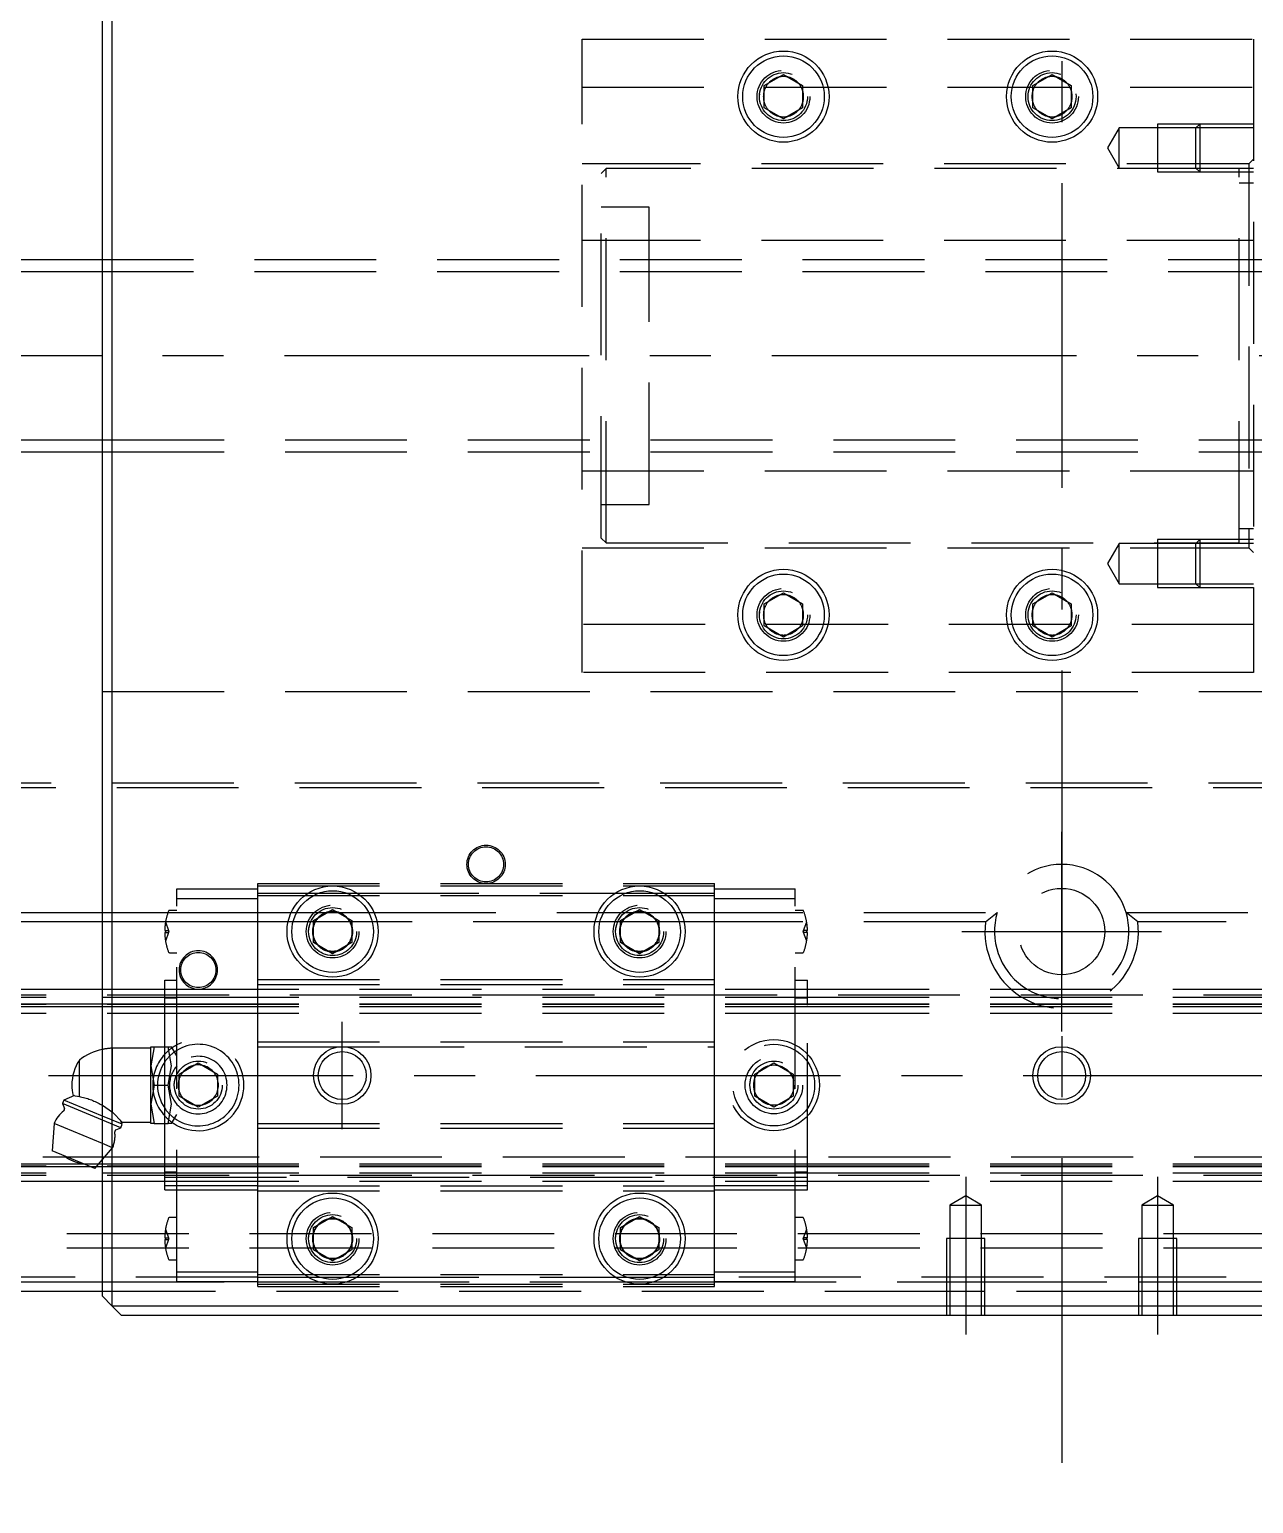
# Model space of a CAD drawing. Extents: x -8 to 924, y -350 to 120.
# Drawn here: x 182.4 to 310, y -119.6 to 34 of the extents above; entities that cross this region are included whole.
import ezdxf

# ---------------------------------------------------------------- set-up
doc = ezdxf.new("R2010")
doc.units = 0
doc.linetypes.add('CENTER', pattern=[50.8, 31.75, -6.35, 6.35, -6.35])
doc.linetypes.add('DASHED', pattern=[19.05, 12.7, -6.35])
doc.layers.get('0').update_dxf_attribs({"linetype": 'CONTINUOUS'})
doc.layers.add('CENTER', color=1, linetype='CENTER')

msp = doc.modelspace()

# ---------------------------------------------------------------- linework, layer by layer
at = {"color": 7, "linetype": 'CONTINUOUS'}
for p, q in [((191, 99), (191, -99)), ((190, -98), (190, 98)), ((259, 28.15), (261, 29.31)), ((261, 29.31), (263, 28.15)), ((287, 28.15), (289, 29.31)), ((289, 29.31), (291, 28.15)), ((259, 25.85), (259, 28.15)), ((263, 28.15), (263, 25.85)), ((287, 25.85), (287, 28.15)), ((291, 28.15), (291, 25.85)), ((261, 24.69), (259, 25.85)), ((263, 25.85), (261, 24.69)), ((289, 24.69), (287, 25.85)), ((291, 25.85), (289, 24.69)), ((190, 10), (28, 10)), ((28, -10), (190, -10)), ((259, -25.85), (261, -24.69)), ((259, -28.15), (259, -25.85)), ((261, -24.69), (263, -25.85)), ((263, -25.85), (263, -28.15)), ((287, -25.85), (289, -24.69)), ((287, -28.15), (287, -25.85)), ((289, -24.69), (291, -25.85)), ((291, -25.85), (291, -28.15)), ((261, -29.31), (259, -28.15)), ((263, -28.15), (261, -29.31)), ((289, -29.31), (287, -28.15)), ((291, -28.15), (289, -29.31)), ((176.71, -58), (190, -58)), ((212, -58.85), (214, -57.69)), ((214, -57.69), (216, -58.85)), ((244, -58.85), (246, -57.69)), ((246, -57.69), (248, -58.85)), ((190, -59), (177.94, -59)), ((212, -61.15), (212, -58.85)), ((216, -58.85), (216, -61.15)), ((244, -61.15), (244, -58.85)), ((248, -58.85), (248, -61.15)), ((214, -62.31), (212, -61.15)), ((216, -61.15), (214, -62.31)), ((246, -62.31), (244, -61.15)), ((248, -61.15), (246, -62.31)), ((0, -66), (190, -66)), ((0, -67.52), (190, -67.52)), ((0, -67.8), (190, -67.8)), ((187.6, -77.18), (187.6, -73.4)), ((185.98, -77.56), (185.83, -77.93)), ((185.83, -77.93), (186.04, -78.44)), ((190, -79.66), (185.83, -77.93)), ((187.1, -77.09), (185.98, -77.56)), ((190, -79.22), (185.98, -77.56)), ((186.94, -77.07), (187.6, -77.18)), ((187.6, -77.18), (187.73, -77.21)), ((187.73, -77.21), (187.87, -77.24)), ((187.87, -77.24), (188.02, -77.28)), ((188.02, -77.28), (188.16, -77.32)), ((188.16, -77.32), (188.31, -77.36)), ((188.31, -77.36), (188.47, -77.41)), ((188.47, -77.41), (188.59, -77.46)), ((188.59, -77.46), (188.73, -77.5)), ((188.73, -77.5), (188.86, -77.55)), ((188.86, -77.55), (188.99, -77.61)), ((188.99, -77.61), (189.12, -77.66)), ((189.12, -77.66), (189.26, -77.72)), ((189.26, -77.72), (189.39, -77.78)), ((189.39, -77.78), (189.52, -77.84)), ((189.52, -77.84), (189.65, -77.91)), ((189.65, -77.91), (189.78, -77.98)), ((189.78, -77.98), (189.91, -78.05)), ((189.91, -78.05), (190, -78.1)), ((184.97, -80), (184.77, -82.84)), ((190, -82.09), (184.97, -80)), ((189.2, -84.68), (184.77, -82.84)), ((0, -84.2), (188.05, -84.2)), ((189.2, -84.68), (190, -83.76)), ((189.62, -84.2), (190, -84.2)), ((0, -84.48), (188.73, -84.48)), ((0, -86), (190, -86)), ((189.37, -84.48), (190, -84.48)), ((212, -90.85), (214, -89.69)), ((214, -89.69), (216, -90.85)), ((244, -90.85), (246, -89.69)), ((246, -89.69), (248, -90.85)), ((212, -93.15), (212, -90.85)), ((216, -90.85), (216, -93.15)), ((244, -93.15), (244, -90.85)), ((248, -90.85), (248, -93.15)), ((214, -94.31), (212, -93.15)), ((216, -93.15), (214, -94.31)), ((246, -94.31), (244, -93.15)), ((248, -93.15), (246, -94.31)), ((1, -96.5), (190, -96.5)), ((190, -97.5), (2, -97.5)), ((191, -99), (190, -98)), ((192, -100), (191, -99)), ((191, -99), (389, -99)), ((388, -100), (192, -100))]:
    msp.add_line(p, q, dxfattribs=at)
at = {"color": 3, "linetype": 'DASHED'}
for p, q in [((240, 33), (310, 33)), ((240, -33), (240, 33)), ((310, 33), (310, -33)), ((240, 28), (310, 28)), ((258.5, 27), (258.52, 27.3)), ((291.48, 27.29), (291.5, 27)), ((296, 23.75), (294.79, 21.65)), ((300, 23.75), (296, 23.75)), ((296, 19.55), (296, 23.75)), ((304.4, 24.15), (300, 24.15)), ((300, 24.15), (300, 19.15)), ((304, 23.75), (300, 23.75)), ((304.4, 24.15), (304, 23.75)), ((310, 23.75), (304, 23.75)), ((310, 23.75), (304, 23.75)), ((304, 19.55), (304, 23.75)), ((310, 24.15), (304.4, 24.15)), ((310, 24.15), (304.4, 24.15)), ((304.4, 24.15), (304.4, 19.15)), ((294.79, 21.65), (296, 19.55)), ((309.5, 20), (240, 20)), ((310, 20.5), (309.5, 20)), ((309.5, 20), (309.5, -20)), ((242.5, 19.5), (242, 19)), ((242, -19), (242, 19)), ((308.5, 19.5), (242.5, 19.5)), ((242.5, -19.5), (242.5, 19.5)), ((296, 19.55), (300, 19.55)), ((300, 19.55), (304, 19.55)), ((300, 19.15), (304.4, 19.15)), ((304, 19.55), (310, 19.55)), ((304, 19.55), (304.4, 19.15)), ((304, 19.55), (310, 19.55)), ((304.4, 19.15), (310, 19.15)), ((304.4, 19.15), (310, 19.15)), ((308.5, -19.5), (308.5, 19.5)), ((310, 18), (308.5, 18)), ((247, 15.5), (242, 15.5)), ((247, -15.5), (247, 15.5)), ((309.5, 12), (240, 12)), ((310, 12), (309.5, 12)), ((390, 10), (190, 10)), ((390, 8.75), (190, 8.75)), ((190, -8.75), (390, -8.75)), ((190, -10), (390, -10)), ((240, -12), (309.5, -12)), ((309.5, -12), (310, -12)), ((242, -15.5), (247, -15.5)), ((308.5, -18), (310, -18)), ((242, -19), (242.5, -19.5)), ((242.5, -19.5), (308.5, -19.5)), ((296, -19.55), (294.79, -21.65)), ((300, -19.55), (296, -19.55)), ((296, -21.65), (296, -19.55)), ((304.4, -19.15), (300, -19.15)), ((300, -19.15), (300, -24.15)), ((304, -19.55), (300, -19.55)), ((304.4, -19.15), (304, -19.55)), ((310, -19.55), (304, -19.55)), ((310, -19.55), (304, -19.55)), ((304, -23.75), (304, -19.55)), ((310, -19.15), (304.4, -19.15)), ((310, -19.15), (304.4, -19.15)), ((304.4, -19.15), (304.4, -24.15)), ((240, -20), (309.5, -20)), ((309.5, -20), (310, -20.5)), ((294.79, -21.65), (296, -23.75)), ((296, -23.75), (296, -21.65)), ((296, -23.75), (300, -23.75)), ((300, -23.75), (304, -23.75)), ((300, -24.15), (304.4, -24.15)), ((304, -23.75), (310, -23.75)), ((304, -23.75), (304.4, -24.15)), ((304, -23.75), (310, -23.75)), ((304.4, -24.15), (310, -24.15)), ((304.4, -24.15), (310, -24.15)), ((258.5, -27), (258.52, -26.7)), ((286.5, -27), (286.51, -26.75)), ((310, -28), (240, -28)), ((310, -33), (240, -33)), ((190, -35), (390, -35)), ((0.5, -44.5), (579.5, -44.5)), ((1, -45), (579, -45)), ((206.2, -55), (253.8, -55)), ((206.2, -56), (206.2, -55)), ((206.2, -55.25), (253.8, -55.25)), ((253.8, -56), (253.8, -55)), ((197.77, -56.55), (197.77, -55.55)), ((197.77, -55.55), (206.2, -55.55)), ((197.77, -56.55), (206.2, -56.55)), ((197.77, -95.45), (197.77, -56.55)), ((206.2, -65), (206.2, -56)), ((206.2, -56), (211.44, -56)), ((206.2, -56.25), (253.8, -56.25)), ((211.44, -56), (212.56, -56)), ((212.56, -56), (215.44, -56)), ((215.44, -56), (216.56, -56)), ((216.56, -56), (243.44, -56)), ((243.44, -56), (244.56, -56)), ((244.56, -56), (247.44, -56)), ((247.44, -56), (248.56, -56)), ((248.56, -56), (253.8, -56)), ((253.8, -55.55), (262.23, -55.55)), ((253.8, -65), (253.8, -56)), ((253.8, -56.55), (262.23, -56.55)), ((262.23, -56.55), (262.23, -55.55)), ((262.23, -95.45), (262.23, -56.55)), ((190, -58), (196.84, -58)), ((196.84, -58), (197.77, -58)), ((197.77, -57.8), (196.99, -57.8)), ((197.77, -58), (209.69, -58)), ((209.69, -58), (210.25, -58)), ((210.25, -58), (212.11, -58)), ((212.11, -58), (212.5, -58)), ((212.5, -58), (213.36, -58)), ((213.36, -58), (213.46, -58)), ((213.46, -58), (213.5, -58)), ((213.5, -58), (214.5, -58)), ((214.5, -58), (214.54, -58)), ((214.54, -58), (214.64, -58)), ((214.64, -58), (215.5, -58)), ((215.5, -58), (215.89, -58)), ((215.89, -58), (217.75, -58)), ((217.75, -58), (218.31, -58)), ((218.31, -58), (241.69, -58)), ((241.69, -58), (242.25, -58)), ((242.25, -58), (244.11, -58)), ((244.11, -58), (244.5, -58)), ((244.5, -58), (245.36, -58)), ((245.36, -58), (245.46, -58)), ((245.46, -58), (245.5, -58)), ((245.5, -58), (246.5, -58)), ((246.5, -58), (246.54, -58)), ((246.54, -58), (246.64, -58)), ((246.64, -58), (247.5, -58)), ((247.5, -58), (247.89, -58)), ((247.89, -58), (249.75, -58)), ((249.75, -58), (250.31, -58)), ((250.31, -58), (283.29, -58)), ((263.01, -57.8), (262.23, -57.8)), ((282.06, -59), (283.29, -58)), ((296.71, -58), (326.2, -58)), ((297.94, -59), (296.71, -58)), ((196.58, -59), (190, -59)), ((196.5, -59.9), (196.58, -59.9)), ((196.58, -59), (196.9, -59.9)), ((197.77, -59), (196.58, -59)), ((196.58, -59.9), (196.9, -59.9)), ((196.58, -59.9), (196.58, -60.1)), ((196.9, -59.9), (196.94, -60)), ((209.36, -59), (197.77, -59)), ((209.87, -59), (209.36, -59)), ((211.44, -59), (209.87, -59)), ((211.71, -59), (211.44, -59)), ((211.5, -60), (211.53, -59.59)), ((212, -59), (211.71, -59)), ((212.15, -59), (212, -59)), ((212.2, -59), (212.15, -59)), ((215.8, -59), (212.2, -59)), ((215.85, -59), (215.8, -59)), ((216, -59), (215.85, -59)), ((216.29, -59), (216, -59)), ((216.56, -59), (216.29, -59)), ((218.13, -59), (216.56, -59)), ((218.64, -59), (218.13, -59)), ((241.36, -59), (218.64, -59)), ((241.87, -59), (241.36, -59)), ((243.44, -59), (241.87, -59)), ((243.71, -59), (243.44, -59)), ((243.5, -60), (243.53, -59.59)), ((244, -59), (243.71, -59)), ((244.15, -59), (244, -59)), ((244.2, -59), (244.15, -59)), ((247.8, -59), (244.2, -59)), ((247.85, -59), (247.8, -59)), ((248, -59), (247.85, -59)), ((248.29, -59), (248, -59)), ((248.56, -59), (248.29, -59)), ((250.13, -59), (248.56, -59)), ((250.64, -59), (250.13, -59)), ((282.06, -59), (250.64, -59)), ((263.1, -59.9), (263.06, -60)), ((263.1, -59.9), (263.42, -59)), ((263.42, -59.9), (263.1, -59.9)), ((263.42, -60.1), (263.42, -59.9)), ((263.42, -59.9), (263.5, -59.9)), ((326.2, -59), (297.94, -59)), ((196.58, -60.1), (196.5, -60.1)), ((196.9, -60.1), (196.58, -61)), ((196.58, -60.1), (196.9, -60.1)), ((196.9, -60.1), (196.94, -60)), ((263.1, -60.1), (263.06, -60)), ((263.42, -61), (263.1, -60.1)), ((263.42, -60.1), (263.1, -60.1)), ((263.5, -60.1), (263.42, -60.1)), ((196.99, -62.2), (197.77, -62.2)), ((262.23, -62.2), (263.01, -62.2)), ((190, -66), (196.5, -66)), ((196.5, -65.07), (197.77, -65.07)), ((196.5, -67.67), (196.5, -65.07)), ((196.5, -65.08), (197.77, -65.08)), ((196.5, -66), (197.77, -66)), ((197.77, -66), (263.5, -66)), ((206.2, -65), (253.8, -65)), ((206.2, -65.5), (206.2, -65)), ((206.2, -71.5), (206.2, -65.5)), ((206.2, -65.5), (253.8, -65.5)), ((253.8, -65.5), (253.8, -65)), ((253.8, -71.5), (253.8, -65.5)), ((262.23, -65.07), (263.5, -65.07)), ((262.23, -65.08), (263.5, -65.08)), ((263.5, -67.67), (263.5, -65.07)), ((263.5, -66), (316.5, -66)), ((0, -66.6), (580, -66.6)), ((0, -66.85), (190, -66.85)), ((0, -67.58), (196.5, -67.58)), ((190, -66.85), (196.5, -66.85)), ((190, -67.52), (196.5, -67.52)), ((196.5, -66.85), (197.77, -66.85)), ((196.5, -66.92), (197.77, -66.92)), ((196.5, -67.52), (197.77, -67.52)), ((196.5, -67.58), (197.77, -67.58)), ((197.77, -66.85), (263.5, -66.85)), ((197.77, -67.52), (263.5, -67.52)), ((197.77, -67.58), (263.5, -67.58)), ((262.23, -66.92), (263.5, -66.92)), ((263.5, -66.85), (316.5, -66.85)), ((263.5, -67.52), (316.5, -67.52)), ((263.5, -67.58), (316.5, -67.58)), ((0, -68.5), (196.5, -68.5)), ((190, -67.8), (196.5, -67.8)), ((196.5, -72), (196.5, -67.67)), ((196.5, -67.8), (197.77, -67.8)), ((196.5, -68.5), (197.77, -68.5)), ((197.77, -67.8), (263.5, -67.8)), ((197.77, -68.5), (263.5, -68.5)), ((263.5, -84.33), (263.5, -67.67)), ((263.5, -67.8), (316.5, -67.8)), ((263.5, -68.5), (316.5, -68.5)), ((195.04, -72.15), (191.04, -72.15)), ((191.04, -78.83), (191.04, -72.15)), ((195.04, -74), (195.04, -72)), ((195.04, -72), (195.4, -72)), ((195.4, -72), (195.04, -74)), ((195.4, -72), (196.87, -72)), ((196.5, -80), (196.5, -72)), ((196.87, -72), (197.22, -72)), ((197.22, -74), (196.87, -72)), ((197.77, -72.94), (197.22, -72)), ((206.2, -72), (206.2, -71.5)), ((206.2, -71.5), (253.8, -71.5)), ((206.2, -80), (206.2, -72)), ((206.2, -72), (215, -72)), ((215, -72), (253.8, -72)), ((253.8, -72), (253.8, -71.5)), ((253.8, -80), (253.8, -72)), ((198, -74.85), (200, -73.69)), ((200, -73.69), (202, -74.85)), ((258, -74.85), (260, -73.69)), ((260, -73.69), (262, -74.85)), ((195.04, -74), (195.4, -76)), ((195.04, -78), (195.04, -74)), ((196.87, -76), (197.22, -74)), ((198, -77.15), (198, -74.85)), ((202, -74.85), (202, -77.15)), ((258, -77.15), (258, -74.85)), ((262, -74.85), (262, -77.15)), ((195.4, -76), (195.04, -78)), ((195.4, -76), (196.87, -76)), ((197.22, -78), (196.87, -76)), ((197.5, -76), (197.53, -75.59)), ((257.5, -76), (257.53, -75.59)), ((190, -78.1), (191.04, -78.83)), ((195.04, -80), (195.04, -78)), ((195.04, -78), (195.4, -80)), ((196.87, -80), (197.22, -78)), ((200, -78.31), (198, -77.15)), ((202, -77.15), (200, -78.31)), ((260, -78.31), (258, -77.15)), ((262, -77.15), (260, -78.31)), ((192.08, -80.08), (190, -79.22)), ((191.93, -80.45), (190, -79.66)), ((191.04, -78.83), (192.08, -79.85)), ((192.08, -80.08), (191.9, -79.64)), ((192.08, -79.85), (195.04, -79.85)), ((197.22, -80), (197.77, -79.06)), ((191.42, -80.66), (191.93, -80.45)), ((191.93, -80.45), (192.08, -80.08)), ((195.4, -80), (195.04, -80)), ((195.4, -80), (196.87, -80)), ((196.5, -84.33), (196.5, -80)), ((197.22, -80), (196.87, -80)), ((206.2, -80.5), (206.2, -80)), ((206.2, -80), (253.8, -80)), ((206.2, -86.5), (206.2, -80.5)), ((206.2, -80.5), (253.8, -80.5)), ((253.8, -80.5), (253.8, -80)), ((253.8, -86.5), (253.8, -80.5)), ((191.07, -82.53), (190, -82.09)), ((190, -83.76), (191.07, -82.53)), ((196.5, -83.5), (0, -83.5)), ((0, -84.42), (196.5, -84.42)), ((188.05, -84.2), (189.62, -84.2)), ((190, -84.2), (196.5, -84.2)), ((197.77, -83.5), (196.5, -83.5)), ((196.5, -84.2), (197.77, -84.2)), ((196.5, -86.93), (196.5, -84.33)), ((196.5, -84.42), (197.77, -84.42)), ((263.5, -83.5), (197.77, -83.5)), ((197.77, -84.2), (263.5, -84.2)), ((197.77, -84.42), (263.5, -84.42)), ((316.5, -83.5), (263.5, -83.5)), ((263.5, -84.2), (316.5, -84.2)), ((263.5, -86.93), (263.5, -84.33)), ((263.5, -84.42), (316.5, -84.42)), ((0, -85.15), (190, -85.15)), ((0, -85.4), (580, -85.4)), ((188.73, -84.48), (189.37, -84.48)), ((190, -84.48), (196.5, -84.48)), ((190, -85.15), (196.5, -85.15)), ((190, -86), (196.5, -86)), ((196.5, -84.48), (197.77, -84.48)), ((197.77, -85.08), (196.5, -85.08)), ((196.5, -85.15), (197.77, -85.15)), ((196.5, -85.6), (263.5, -85.6)), ((196.5, -86), (197.77, -86)), ((197.77, -84.48), (263.5, -84.48)), ((197.77, -85.15), (263.5, -85.15)), ((197.77, -86), (263.5, -86)), ((263.5, -85.08), (262.23, -85.08)), ((263.5, -84.48), (316.5, -84.48)), ((263.5, -85.15), (316.5, -85.15)), ((263.5, -86), (316.5, -86)), ((196.5, -86.46), (197.77, -86.46)), ((196.5, -86.92), (197.77, -86.92)), ((196.5, -86.93), (197.77, -86.93)), ((197.77, -86.46), (206.2, -86.46)), ((197.77, -86.93), (206.2, -86.93)), ((206.2, -87), (206.2, -86.5)), ((206.2, -86.5), (253.8, -86.5)), ((206.2, -96), (206.2, -87)), ((206.2, -87), (253.8, -87)), ((253.8, -86.46), (262.23, -86.46)), ((253.8, -87), (253.8, -86.5)), ((253.8, -86.93), (262.23, -86.93)), ((253.8, -96), (253.8, -87)), ((262.23, -86.46), (263.5, -86.46)), ((262.23, -86.92), (263.5, -86.92)), ((262.23, -86.93), (263.5, -86.93)), ((280, -87.55), (278.35, -88.5)), ((281.65, -88.5), (280, -87.55)), ((300, -87.55), (298.35, -88.5)), ((301.65, -88.5), (300, -87.55)), ((278.35, -88.5), (278.35, -92)), ((278.35, -88.5), (281.65, -88.5)), ((281.65, -92), (281.65, -88.5)), ((298.35, -88.5), (298.35, -92)), ((298.35, -88.5), (301.65, -88.5)), ((301.65, -92), (301.65, -88.5)), ((197.77, -89.8), (196.99, -89.8)), ((263.01, -89.8), (262.23, -89.8)), ((580, -91.5), (0, -91.5)), ((196.5, -91.9), (196.58, -91.9)), ((196.58, -92.1), (196.5, -92.1)), ((196.58, -91), (196.9, -91.9)), ((196.58, -91.9), (196.9, -91.9)), ((196.58, -91.9), (196.58, -92.1)), ((196.9, -92.1), (196.58, -93)), ((196.58, -92.1), (196.9, -92.1)), ((196.9, -91.9), (196.94, -92)), ((196.9, -92.1), (196.94, -92)), ((211.5, -92), (211.53, -91.59)), ((243.5, -92), (243.53, -91.59)), ((263.1, -91.9), (263.06, -92)), ((263.1, -92.1), (263.06, -92)), ((263.1, -91.9), (263.42, -91)), ((263.42, -91.9), (263.1, -91.9)), ((263.42, -93), (263.1, -92.1)), ((263.42, -92.1), (263.1, -92.1)), ((263.42, -92.1), (263.42, -91.9)), ((263.42, -91.9), (263.5, -91.9)), ((263.5, -92.1), (263.42, -92.1)), ((278, -92), (278, -100)), ((282, -92), (278, -92)), ((278.35, -92), (278.35, -100)), ((281.65, -100), (281.65, -92)), ((282, -100), (282, -92)), ((298, -92), (298, -100)), ((302, -92), (298, -92)), ((298.35, -92), (298.35, -100)), ((301.65, -100), (301.65, -92)), ((302, -100), (302, -92)), ((580, -93), (0, -93)), ((196.99, -94.2), (197.77, -94.2)), ((262.23, -94.2), (263.01, -94.2)), ((206.2, -96), (0.5, -96)), ((190, -96.5), (206.2, -96.5)), ((197.77, -96.45), (197.77, -95.45)), ((197.77, -95.45), (206.2, -95.45)), ((197.77, -96.45), (206.2, -96.45)), ((206.2, -95.75), (253.8, -95.75)), ((206.2, -97), (206.2, -96)), ((206.2, -96), (211.44, -96)), ((206.2, -96.5), (212.48, -96.5)), ((206.2, -96.75), (253.8, -96.75)), ((211.44, -96), (212.56, -96)), ((212.48, -96.5), (215.52, -96.5)), ((212.56, -96), (215.44, -96)), ((215.44, -96), (216.56, -96)), ((215.52, -96.5), (244.48, -96.5)), ((216.56, -96), (243.44, -96)), ((243.44, -96), (244.56, -96)), ((244.48, -96.5), (247.52, -96.5)), ((244.56, -96), (247.44, -96)), ((247.44, -96), (248.56, -96)), ((247.52, -96.5), (253.8, -96.5)), ((248.56, -96), (253.8, -96)), ((253.8, -95.45), (262.23, -95.45)), ((253.8, -97), (253.8, -96)), ((326.2, -96), (253.8, -96)), ((253.8, -96.45), (262.23, -96.45)), ((253.8, -96.5), (278, -96.5)), ((262.23, -96.45), (262.23, -95.45)), ((278, -96.5), (282, -96.5)), ((282, -96.5), (298, -96.5)), ((298, -96.5), (302, -96.5)), ((302, -96.5), (326.2, -96.5)), ((278, -97.5), (190, -97.5)), ((206.2, -97), (253.8, -97)), ((282, -97.5), (278, -97.5)), ((298, -97.5), (282, -97.5)), ((302, -97.5), (298, -97.5)), ((390, -97.5), (302, -97.5))]:
    msp.add_line(p, q, dxfattribs=at)
at = {"color": 3, "linetype": 'CONTINUOUS'}
for p, q in [((190, 8.75), (28, 8.75)), ((28, -8.75), (190, -8.75))]:
    msp.add_line(p, q, dxfattribs=at)
at = {"color": 7, "linetype": 'CONTINUOUS'}
for centre, radius in [((261, 27), 4.75), ((261, 27), 4.25), ((289, 27), 4.75), ((289, 27), 4.25), ((261, -27), 4.75), ((261, -27), 4.25), ((289, -27), 4.75), ((289, -27), 4.25), ((214, -60), 4.75), ((246, -60), 4.75), ((214, -60), 4.25), ((246, -60), 4.25), ((290, -75), 3), ((215, -75), 2.5), ((290, -75), 2.5), ((214, -92), 4.75), ((246, -92), 4.75), ((214, -92), 4.25), ((246, -92), 4.25)]:
    msp.add_circle(centre, radius, dxfattribs=at)
at = {"color": 3, "linetype": 'DASHED'}
for centre, radius in [((261, 27), 2.75), ((261, 27), 2.5), ((289, 27), 2.75), ((289, 27), 2.5), ((261, -27), 2.75), ((261, -27), 2.5), ((289, -27), 2.75), ((289, -27), 2.5), ((230, -53), 2), ((230, -53), 1.83), ((290, -60), 4.5), ((214, -60), 2.75), ((214, -60), 2.5), ((214, -60), 2.07), ((246, -60), 2.75), ((246, -60), 2.5), ((246, -60), 2.07), ((200, -64), 1.83), ((260, -76), 4.75), ((260, -76), 4.25), ((200, -76), 2.5), ((260, -76), 3), ((260, -76), 2.5), ((260, -76), 2.1), ((214, -92), 2.75), ((214, -92), 2.5), ((214, -92), 2.07), ((246, -92), 2.75), ((246, -92), 2.5), ((246, -92), 2.07)]:
    msp.add_circle(centre, radius, dxfattribs=at)
at = {"color": 3, "linetype": 'CONTINUOUS'}
msp.add_circle((215, -75), 3, dxfattribs=at)
at = {"color": 3, "linetype": 'DASHED'}
for centre, radius, start, end in [((261, 27), 2.1, 137.7528, 162.2472), ((261, 27), 2.1, 102.2472, 137.7528), ((261, 27), 2.1, 77.7528, 102.2472), ((261, 27), 2.1, 42.2472, 77.7528), ((261, 27), 2.1, 17.7528, 42.2472), ((289, 27), 2.1, 137.7528, 162.2472), ((289, 27), 2.1, 102.2472, 137.7528), ((289, 27), 2.1, 77.7528, 102.2472), ((289, 27), 2.1, 42.2472, 77.7528), ((289, 27), 2.1, 17.7528, 42.2472), ((261, 27), 2.1, 162.2472, 180), ((261, 27), 2.1, 180, 197.7528), ((261, 27), 2.1, 197.7528, 222.2472), ((261, 27), 2.1, 317.7528, 342.2472), ((261, 27), 2.1, 342.2472, 17.7528), ((289, 27), 2.1, 162.2472, 180), ((289, 27), 2.1, 180, 197.7528), ((289, 27), 2.1, 197.7528, 222.2472), ((289, 27), 2.1, 317.7528, 342.2472), ((289, 27), 2.1, 342.2472, 17.7528), ((261, 27), 2.1, 222.2472, 257.7528), ((261, 27), 2.1, 257.7528, 282.2472), ((261, 27), 2.1, 282.2472, 317.7528), ((289, 27), 2.1, 222.2472, 257.7528), ((289, 27), 2.1, 257.7528, 282.2472), ((289, 27), 2.1, 282.2472, 317.7528), ((261, -27), 2.1, 137.7528, 162.2472), ((261, -27), 2.1, 102.2472, 137.7528), ((261, -27), 2.1, 77.7528, 102.2472), ((261, -27), 2.1, 42.2472, 77.7528), ((261, -27), 2.1, 17.7528, 42.2472), ((289, -27), 2.1, 137.7528, 162.2472), ((289, -27), 2.1, 102.2472, 137.7528), ((289, -27), 2.1, 77.7528, 102.2472), ((289, -27), 2.1, 42.2472, 77.7528), ((289, -27), 2.1, 17.7528, 42.2472), ((261, -27), 2.1, 162.2472, 180), ((261, -27), 2.1, 180, 197.7528), ((261, -27), 2.1, 197.7528, 222.2472), ((261, -27), 2.1, 317.7528, 342.2472), ((261, -27), 2.1, 342.2472, 17.7528), ((289, -27), 2.1, 162.2472, 180), ((289, -27), 2.1, 180, 197.7528), ((289, -27), 2.1, 197.7528, 222.2472), ((289, -27), 2.1, 317.7528, 342.2472), ((289, -27), 2.1, 342.2472, 17.7528), ((261, -27), 2.1, 222.2472, 257.7528), ((261, -27), 2.1, 257.7528, 282.2472), ((261, -27), 2.1, 282.2472, 317.7528), ((289, -27), 2.1, 222.2472, 257.7528), ((289, -27), 2.1, 257.7528, 282.2472), ((289, -27), 2.1, 282.2472, 317.7528), ((290, -60), 7, 16.6015, 163.3985), ((202.5, -60), 6, 159.1494, 170.4059), ((196.99, -57.9), 0.1, 90, 159.1494), ((214, -60), 2.1, 102.2472, 137.7528), ((214, -60), 2.06, 105.9141, 134.0859), ((214, -60), 2.06, 74.0859, 105.9141), ((214, -60), 2.1, 77.7528, 102.2472), ((214, -60), 2.1, 42.2472, 77.7528), ((214, -60), 2.06, 45.9141, 74.0859), ((246, -60), 2.1, 102.2472, 137.7528), ((246, -60), 2.06, 105.9141, 134.0859), ((246, -60), 2.06, 74.0859, 105.9141), ((246, -60), 2.1, 77.7528, 102.2472), ((246, -60), 2.1, 42.2472, 77.7528), ((246, -60), 2.06, 45.9141, 74.0859), ((263.01, -57.9), 0.1, 20.8506, 90), ((257.5, -60), 6, 9.5941, 20.8506), ((290, -60), 7, 163.3985, 16.6015), ((202.5, -60), 6, 170.4203, 179.0449), ((214, -60), 2.1, 162.2472, 180), ((214, -60), 2.06, 165.9141, 194.0859), ((214, -60), 2.06, 134.0859, 165.9141), ((214, -60), 2.1, 137.7528, 162.2472), ((214, -60), 2.06, 14.0859, 45.9141), ((214, -60), 2.1, 17.7528, 42.2472), ((214, -60), 2.1, 342.2472, 17.7528), ((214, -60), 2.06, 0, 14.0859), ((246, -60), 2.1, 162.2472, 180), ((246, -60), 2.06, 165.9141, 194.0859), ((246, -60), 2.06, 134.0859, 165.9141), ((246, -60), 2.1, 137.7528, 162.2472), ((246, -60), 2.06, 14.0859, 45.9141), ((246, -60), 2.1, 17.7528, 42.2472), ((246, -60), 2.1, 342.2472, 17.7528), ((246, -60), 2.06, 0, 14.0859), ((257.5, -60), 6, 0.9551, 9.5797), ((290, -60), 8, 172.8192, 7.1808), ((202.5, -60), 6, 180.9551, 189.5797), ((202.5, -60), 6, 189.5941, 200.8506), ((214, -60), 2.1, 180, 197.7528), ((214, -60), 2.06, 194.0859, 225.9141), ((214, -60), 2.1, 197.7528, 222.2472), ((214, -60), 2.1, 222.2472, 257.7528), ((214, -60), 2.1, 282.2472, 317.7528), ((214, -60), 2.06, 314.0859, 345.9141), ((214, -60), 2.1, 317.7528, 342.2472), ((214, -60), 2.06, 345.9141, 0), ((246, -60), 2.1, 180, 197.7528), ((246, -60), 2.06, 194.0859, 225.9141), ((246, -60), 2.1, 197.7528, 222.2472), ((246, -60), 2.1, 222.2472, 257.7528), ((246, -60), 2.1, 282.2472, 317.7528), ((246, -60), 2.06, 314.0859, 345.9141), ((246, -60), 2.1, 317.7528, 342.2472), ((246, -60), 2.06, 345.9141, 0), ((257.5, -60), 6, 339.1494, 350.4059), ((257.5, -60), 6, 350.4203, 359.0449), ((196.99, -62.1), 0.1, 200.8506, 270), ((200, -64), 2, 270, 180), ((214, -60), 2.06, 225.9141, 254.0859), ((214, -60), 2.06, 254.0859, 285.9141), ((214, -60), 2.1, 257.7528, 282.2472), ((214, -60), 2.06, 285.9141, 314.0859), ((246, -60), 2.06, 225.9141, 254.0859), ((246, -60), 2.06, 254.0859, 285.9141), ((246, -60), 2.1, 257.7528, 282.2472), ((246, -60), 2.06, 285.9141, 314.0859), ((263.01, -62.1), 0.1, 270, 339.1494), ((200, -64), 2, 180, 270), ((191.27, -78.15), 6, 92.1786, 102.2311), ((200, -76), 4.75, 124.896, 137.4631), ((200, -76), 4.75, 118.0275, 124.896), ((200, -76), 4.75, 241.9725, 118.0275), ((200, -76), 4.25, 0, 121.6801), ((200, -76), 4.75, 137.4631, 180), ((200, -76), 4.25, 145.4397, 214.5603), ((200, -76), 4.25, 125.4736, 145.4397), ((200, -76), 4.25, 121.6801, 125.4736), ((200, -76), 3, 221.9267, 138.0733), ((200, -76), 3, 138.0733, 180), ((200, -76), 2.1, 137.7528, 162.2472), ((200, -76), 2.1, 102.2472, 137.7528), ((200, -76), 2.1, 257.7528, 102.2472), ((200, -76), 4.75, 180, 222.5369), ((200, -76), 3, 180, 221.9267), ((200, -76), 4.25, 238.3199, 0), ((200, -76), 2.1, 162.2472, 180), ((200, -76), 2.1, 180, 197.7528), ((200, -76), 2.1, 197.7528, 222.2472), ((200, -76), 2.1, 222.2472, 257.7528), ((200, -76), 4.25, 214.5603, 234.5264), ((200, -76), 4.75, 222.5369, 235.104), ((200, -76), 4.25, 234.5264, 238.3199), ((188.02, -81.27), 3.3, 337.5002, 6.8361), ((191.49, -80.85), 0.2, 112.5015, 186.8388), ((200, -76), 4.75, 235.104, 241.9725), ((202.5, -92), 6, 159.1494, 170.4059), ((196.99, -89.9), 0.1, 90, 159.1494), ((214, -92), 2.06, 134.0859, 165.9141), ((214, -92), 2.1, 137.7528, 162.2472), ((214, -92), 2.1, 102.2472, 137.7528), ((214, -92), 2.06, 105.9141, 134.0859), ((214, -92), 2.06, 74.0859, 105.9141), ((214, -92), 2.1, 77.7528, 102.2472), ((214, -92), 2.1, 42.2472, 77.7528), ((214, -92), 2.06, 45.9141, 74.0859), ((214, -92), 2.06, 14.0859, 45.9141), ((214, -92), 2.1, 17.7528, 42.2472), ((246, -92), 2.06, 134.0859, 165.9141), ((246, -92), 2.1, 137.7528, 162.2472), ((246, -92), 2.1, 102.2472, 137.7528), ((246, -92), 2.06, 105.9141, 134.0859), ((246, -92), 2.06, 74.0859, 105.9141), ((246, -92), 2.1, 77.7528, 102.2472), ((246, -92), 2.1, 42.2472, 77.7528), ((246, -92), 2.06, 45.9141, 74.0859), ((246, -92), 2.06, 14.0859, 45.9141), ((246, -92), 2.1, 17.7528, 42.2472), ((263.01, -89.9), 0.1, 20.8506, 90), ((257.5, -92), 6, 9.5941, 20.8506), ((202.5, -92), 6, 170.4203, 179.0449), ((202.5, -92), 6, 180.9551, 189.5797), ((214, -92), 2.1, 162.2472, 180), ((214, -92), 2.1, 180, 197.7528), ((214, -92), 2.06, 165.9141, 194.0859), ((214, -92), 2.1, 342.2472, 17.7528), ((214, -92), 2.06, 0, 14.0859), ((214, -92), 2.06, 345.9141, 0), ((246, -92), 2.1, 162.2472, 180), ((246, -92), 2.1, 180, 197.7528), ((246, -92), 2.06, 165.9141, 194.0859), ((246, -92), 2.1, 342.2472, 17.7528), ((246, -92), 2.06, 0, 14.0859), ((246, -92), 2.06, 345.9141, 0), ((257.5, -92), 6, 0.9551, 9.5797), ((257.5, -92), 6, 350.4203, 359.0449), ((202.5, -92), 6, 189.5941, 200.8506), ((214, -92), 2.06, 194.0859, 225.9141), ((214, -92), 2.1, 197.7528, 222.2472), ((214, -92), 2.1, 222.2472, 257.7528), ((214, -92), 2.06, 225.9141, 254.0859), ((214, -92), 2.1, 282.2472, 317.7528), ((214, -92), 2.06, 285.9141, 314.0859), ((214, -92), 2.06, 314.0859, 345.9141), ((214, -92), 2.1, 317.7528, 342.2472), ((246, -92), 2.06, 194.0859, 225.9141), ((246, -92), 2.1, 197.7528, 222.2472), ((246, -92), 2.1, 222.2472, 257.7528), ((246, -92), 2.06, 225.9141, 254.0859), ((246, -92), 2.1, 282.2472, 317.7528), ((246, -92), 2.06, 285.9141, 314.0859), ((246, -92), 2.06, 314.0859, 345.9141), ((246, -92), 2.1, 317.7528, 342.2472), ((257.5, -92), 6, 339.1494, 350.4059), ((196.99, -94.1), 0.1, 200.8506, 270), ((214, -92), 2.06, 254.0859, 285.9141), ((214, -92), 2.1, 257.7528, 282.2472), ((246, -92), 2.06, 254.0859, 285.9141), ((246, -92), 2.1, 257.7528, 282.2472), ((263.01, -94.1), 0.1, 270, 339.1494)]:
    msp.add_arc(centre, radius, start, end, dxfattribs=at)
at = {"color": 7, "linetype": 'CONTINUOUS'}
for centre, radius, start, end in [((191.52, -76), 4.7, 146.4139, 179.9998), ((191.27, -78.15), 6, 102.2311, 127.7262), ((191.52, -76), 4.7, 180.0002, 193.1788), ((188.02, -81.27), 3.3, 128.1639, 157.4998), ((185.86, -78.51), 0.2, 308.1612, 22.4985), ((188.15, -80.95), 3.2, 229.2906, 247.5), ((188.15, -80.95), 3.2, 247.5, 265.7094)]:
    msp.add_arc(centre, radius, start, end, dxfattribs=at)
at = {"layer": 'CENTER', "color": 1, "linetype": 'CENTER'}
for p, q in [((290, 119.6), (290, -119.6)), ((647.13, 0), (-8.08, 0)), ((290, -70.4), (290, -49.6)), ((279.6, -60), (300.4, -60)), ((215, -80.6), (215, -69.4)), ((184.4, -75), (395.6, -75)), ((280, -85.55), (280, -102)), ((300, -85.55), (300, -102))]:
    msp.add_line(p, q, dxfattribs=at)

doc.saveas('drawing.dxf')
